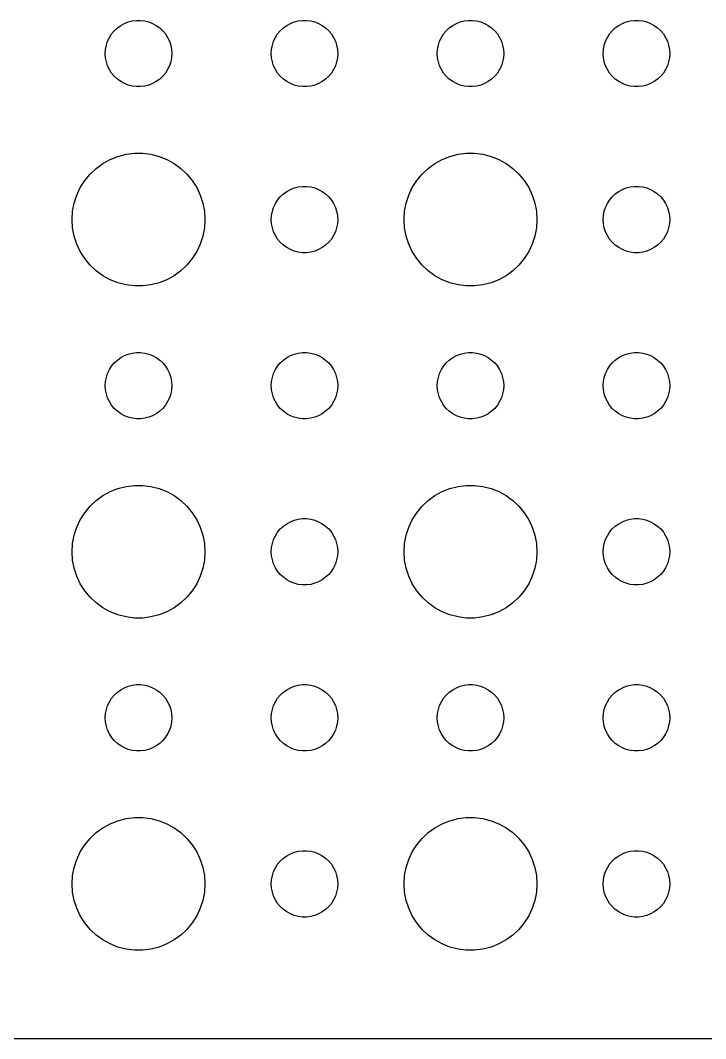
# Model space of a CAD drawing. Header units: metres. Extents: x -134 to 134, y 518 to 1078.
# Drawn here: x 32.16 to 63.12, y 860.01 to 906 of the extents above; entities that cross this region are included whole.
import ezdxf

# ---------------------------------------------------------------- set-up
doc = ezdxf.new("R2010")
doc.units = ezdxf.units.M

msp = doc.modelspace()

# ---------------------------------------------------------------- linework, layer by layer
for p, q in [((37.0365, 905.927), (37.2189, 905.973)), ((37.2189, 905.973), (37.4058, 905.997)), ((37.4058, 905.997), (37.5942, 905.997)), ((37.5942, 905.997), (37.7811, 905.973)), ((37.7811, 905.973), (37.9635, 905.927)), ((44.5365, 905.927), (44.7189, 905.973)), ((44.7189, 905.973), (44.9058, 905.997)), ((44.9058, 905.997), (45.0942, 905.997)), ((45.0942, 905.997), (45.2811, 905.973)), ((45.2811, 905.973), (45.4635, 905.927)), ((52.0365, 905.927), (52.2189, 905.973)), ((52.2189, 905.973), (52.4058, 905.997)), ((52.4058, 905.997), (52.5942, 905.997)), ((52.5942, 905.997), (52.7811, 905.973)), ((52.7811, 905.973), (52.9635, 905.927)), ((59.5365, 905.927), (59.7189, 905.973)), ((59.7189, 905.973), (59.9058, 905.997)), ((59.9058, 905.997), (60.0942, 905.997)), ((60.0942, 905.997), (60.2811, 905.973)), ((60.2811, 905.973), (60.4635, 905.927)), ((36.2865, 905.382), (36.4065, 905.527)), ((36.4065, 905.527), (36.5439, 905.656)), ((36.5439, 905.656), (36.6963, 905.766)), ((36.6963, 905.766), (36.8613, 905.857)), ((36.8613, 905.857), (37.0365, 905.927)), ((37.9635, 905.927), (38.1387, 905.857)), ((38.1387, 905.857), (38.3037, 905.766)), ((38.3037, 905.766), (38.4561, 905.656)), ((38.4561, 905.656), (38.5934, 905.527)), ((38.5934, 905.527), (38.7135, 905.382)), ((43.7865, 905.382), (43.9065, 905.527)), ((43.9065, 905.527), (44.0439, 905.656)), ((44.0439, 905.656), (44.1963, 905.766)), ((44.1963, 905.766), (44.3613, 905.857)), ((44.3613, 905.857), (44.5365, 905.927)), ((45.4635, 905.927), (45.6387, 905.857)), ((45.6387, 905.857), (45.8037, 905.766)), ((45.8037, 905.766), (45.9561, 905.656)), ((45.9561, 905.656), (46.0934, 905.527)), ((46.0934, 905.527), (46.2135, 905.382)), ((51.2865, 905.382), (51.4065, 905.527)), ((51.4065, 905.527), (51.5439, 905.656)), ((51.5439, 905.656), (51.6963, 905.766)), ((51.6963, 905.766), (51.8613, 905.857)), ((51.8613, 905.857), (52.0365, 905.927)), ((52.9635, 905.927), (53.1387, 905.857)), ((53.1387, 905.857), (53.3037, 905.766)), ((53.3037, 905.766), (53.4561, 905.656)), ((53.4561, 905.656), (53.5934, 905.527)), ((53.5934, 905.527), (53.7135, 905.382)), ((58.7865, 905.382), (58.9065, 905.527)), ((58.9065, 905.527), (59.0439, 905.656)), ((59.0439, 905.656), (59.1963, 905.766)), ((59.1963, 905.766), (59.3613, 905.857)), ((59.3613, 905.857), (59.5365, 905.927)), ((60.4635, 905.927), (60.6387, 905.857)), ((60.6387, 905.857), (60.8037, 905.766)), ((60.8037, 905.766), (60.9561, 905.656)), ((60.9561, 905.656), (61.0934, 905.527)), ((61.0934, 905.527), (61.2135, 905.382)), ((36.0471, 904.873), (36.1053, 905.052)), ((36.1053, 905.052), (36.1855, 905.223)), ((36.1855, 905.223), (36.2865, 905.382)), ((38.7135, 905.382), (38.8145, 905.223)), ((38.8145, 905.223), (38.8947, 905.052)), ((38.8947, 905.052), (38.9529, 904.873)), ((43.5471, 904.873), (43.6053, 905.052)), ((43.6053, 905.052), (43.6855, 905.223)), ((43.6855, 905.223), (43.7865, 905.382)), ((46.2135, 905.382), (46.3145, 905.223)), ((46.3145, 905.223), (46.3947, 905.052)), ((46.3947, 905.052), (46.4529, 904.873)), ((51.0471, 904.873), (51.1053, 905.052)), ((51.1053, 905.052), (51.1855, 905.223)), ((51.1855, 905.223), (51.2865, 905.382)), ((53.7135, 905.382), (53.8145, 905.223)), ((53.8145, 905.223), (53.8947, 905.052)), ((53.8947, 905.052), (53.9529, 904.873)), ((58.5471, 904.873), (58.6053, 905.052)), ((58.6053, 905.052), (58.6855, 905.223)), ((58.6855, 905.223), (58.7865, 905.382)), ((61.2135, 905.382), (61.3145, 905.223)), ((61.3145, 905.223), (61.3947, 905.052)), ((61.3947, 905.052), (61.4529, 904.873)), ((36, 904.5), (36.0118, 904.688)), ((36.0118, 904.688), (36.0471, 904.873)), ((38.9529, 904.873), (38.9882, 904.688)), ((38.9882, 904.688), (39, 904.5)), ((43.5, 904.5), (43.5118, 904.688)), ((43.5118, 904.688), (43.5471, 904.873)), ((46.4529, 904.873), (46.4882, 904.688)), ((46.4882, 904.688), (46.5, 904.5)), ((51, 904.5), (51.0118, 904.688)), ((51.0118, 904.688), (51.0471, 904.873)), ((53.9529, 904.873), (53.9882, 904.688)), ((53.9882, 904.688), (54, 904.5)), ((58.5, 904.5), (58.5118, 904.688)), ((58.5118, 904.688), (58.5471, 904.873)), ((61.4529, 904.873), (61.4882, 904.688)), ((61.4882, 904.688), (61.5, 904.5)), ((36.0118, 904.312), (36, 904.5)), ((36.0471, 904.127), (36.0118, 904.312)), ((36.1053, 903.948), (36.0471, 904.127)), ((38.9529, 904.127), (38.8947, 903.948)), ((38.9882, 904.312), (38.9529, 904.127)), ((39, 904.5), (38.9882, 904.312)), ((43.5118, 904.312), (43.5, 904.5)), ((43.5471, 904.127), (43.5118, 904.312)), ((43.6053, 903.948), (43.5471, 904.127)), ((46.4529, 904.127), (46.3947, 903.948)), ((46.4882, 904.312), (46.4529, 904.127)), ((46.5, 904.5), (46.4882, 904.312)), ((51.0118, 904.312), (51, 904.5)), ((51.0471, 904.127), (51.0118, 904.312)), ((51.1053, 903.948), (51.0471, 904.127)), ((53.9529, 904.127), (53.8947, 903.948)), ((53.9882, 904.312), (53.9529, 904.127)), ((54, 904.5), (53.9882, 904.312)), ((58.5118, 904.312), (58.5, 904.5)), ((58.5471, 904.127), (58.5118, 904.312)), ((58.6053, 903.948), (58.5471, 904.127)), ((61.4529, 904.127), (61.3947, 903.948)), ((61.4882, 904.312), (61.4529, 904.127)), ((61.5, 904.5), (61.4882, 904.312)), ((36.1855, 903.777), (36.1053, 903.948)), ((36.2865, 903.618), (36.1855, 903.777)), ((38.8145, 903.777), (38.7135, 903.618)), ((38.8947, 903.948), (38.8145, 903.777)), ((43.6855, 903.777), (43.6053, 903.948)), ((43.7865, 903.618), (43.6855, 903.777)), ((46.3145, 903.777), (46.2135, 903.618)), ((46.3947, 903.948), (46.3145, 903.777)), ((51.1855, 903.777), (51.1053, 903.948)), ((51.2865, 903.618), (51.1855, 903.777)), ((53.8145, 903.777), (53.7135, 903.618)), ((53.8947, 903.948), (53.8145, 903.777)), ((58.6855, 903.777), (58.6053, 903.948)), ((58.7865, 903.618), (58.6855, 903.777)), ((61.3145, 903.777), (61.2135, 903.618)), ((61.3947, 903.948), (61.3145, 903.777)), ((36.4065, 903.473), (36.2865, 903.618)), ((36.5439, 903.344), (36.4065, 903.473)), ((36.6963, 903.234), (36.5439, 903.344)), ((36.8613, 903.143), (36.6963, 903.234)), ((38.3037, 903.234), (38.1387, 903.143)), ((38.4561, 903.344), (38.3037, 903.234)), ((38.5934, 903.473), (38.4561, 903.344)), ((38.7135, 903.618), (38.5934, 903.473)), ((43.9065, 903.473), (43.7865, 903.618)), ((44.0439, 903.344), (43.9065, 903.473)), ((44.1963, 903.234), (44.0439, 903.344)), ((44.3613, 903.143), (44.1963, 903.234)), ((45.8037, 903.234), (45.6387, 903.143)), ((45.9561, 903.344), (45.8037, 903.234)), ((46.0934, 903.473), (45.9561, 903.344)), ((46.2135, 903.618), (46.0934, 903.473)), ((51.4065, 903.473), (51.2865, 903.618)), ((51.5439, 903.344), (51.4065, 903.473)), ((51.6963, 903.234), (51.5439, 903.344)), ((51.8613, 903.143), (51.6963, 903.234)), ((53.3037, 903.234), (53.1387, 903.143)), ((53.4561, 903.344), (53.3037, 903.234)), ((53.5934, 903.473), (53.4561, 903.344)), ((53.7135, 903.618), (53.5934, 903.473)), ((58.9065, 903.473), (58.7865, 903.618)), ((59.0439, 903.344), (58.9065, 903.473)), ((59.1963, 903.234), (59.0439, 903.344)), ((59.3613, 903.143), (59.1963, 903.234)), ((60.8037, 903.234), (60.6387, 903.143)), ((60.9561, 903.344), (60.8037, 903.234)), ((61.0934, 903.473), (60.9561, 903.344)), ((61.2135, 903.618), (61.0934, 903.473)), ((37.0365, 903.073), (36.8613, 903.143)), ((37.2189, 903.027), (37.0365, 903.073)), ((37.4058, 903.003), (37.2189, 903.027)), ((37.5942, 903.003), (37.4058, 903.003)), ((37.7811, 903.027), (37.5942, 903.003)), ((37.9635, 903.073), (37.7811, 903.027)), ((38.1387, 903.143), (37.9635, 903.073)), ((44.5365, 903.073), (44.3613, 903.143)), ((44.7189, 903.027), (44.5365, 903.073)), ((44.9058, 903.003), (44.7189, 903.027)), ((45.0942, 903.003), (44.9058, 903.003)), ((45.2811, 903.027), (45.0942, 903.003)), ((45.4635, 903.073), (45.2811, 903.027)), ((45.6387, 903.143), (45.4635, 903.073)), ((52.0365, 903.073), (51.8613, 903.143)), ((52.2189, 903.027), (52.0365, 903.073)), ((52.4058, 903.003), (52.2189, 903.027)), ((52.5942, 903.003), (52.4058, 903.003)), ((52.7811, 903.027), (52.5942, 903.003)), ((52.9635, 903.073), (52.7811, 903.027)), ((53.1387, 903.143), (52.9635, 903.073)), ((59.5365, 903.073), (59.3613, 903.143)), ((59.7189, 903.027), (59.5365, 903.073)), ((59.9058, 903.003), (59.7189, 903.027)), ((60.0942, 903.003), (59.9058, 903.003)), ((60.2811, 903.027), (60.0942, 903.003)), ((60.4635, 903.073), (60.2811, 903.027)), ((60.6387, 903.143), (60.4635, 903.073)), ((36.9379, 899.947), (37.3116, 899.994)), ((37.3116, 899.994), (37.6884, 899.994)), ((37.6884, 899.994), (38.0621, 899.947)), ((51.9379, 899.947), (52.3116, 899.994)), ((52.3116, 899.994), (52.6884, 899.994)), ((52.6884, 899.994), (53.0621, 899.947)), ((35.5877, 899.312), (35.8925, 899.533)), ((35.8925, 899.533), (36.2227, 899.714)), ((36.2227, 899.714), (36.5729, 899.853)), ((36.5729, 899.853), (36.9379, 899.947)), ((38.0621, 899.947), (38.427, 899.853)), ((38.427, 899.853), (38.7773, 899.714)), ((38.7773, 899.714), (39.1075, 899.533)), ((39.1075, 899.533), (39.4123, 899.312)), ((50.5877, 899.312), (50.8925, 899.533)), ((50.8925, 899.533), (51.2227, 899.714)), ((51.2227, 899.714), (51.5729, 899.853)), ((51.5729, 899.853), (51.9379, 899.947)), ((53.0621, 899.947), (53.427, 899.853)), ((53.427, 899.853), (53.7773, 899.714)), ((53.7773, 899.714), (54.1075, 899.533)), ((54.1075, 899.533), (54.4123, 899.312)), ((35.0729, 898.763), (35.3131, 899.054)), ((35.3131, 899.054), (35.5877, 899.312)), ((39.4123, 899.312), (39.6869, 899.054)), ((39.6869, 899.054), (39.927, 898.763)), ((50.0729, 898.763), (50.3131, 899.054)), ((50.3131, 899.054), (50.5877, 899.312)), ((54.4123, 899.312), (54.6869, 899.054)), ((54.6869, 899.054), (54.927, 898.763)), ((34.8711, 898.445), (35.0729, 898.763)), ((39.927, 898.763), (40.1289, 898.445)), ((49.8711, 898.445), (50.0729, 898.763)), ((54.927, 898.763), (55.1289, 898.445)), ((34.7107, 898.104), (34.8711, 898.445)), ((40.1289, 898.445), (40.2893, 898.104)), ((43.9065, 898.027), (44.0439, 898.156)), ((44.0439, 898.156), (44.1963, 898.266)), ((44.1963, 898.266), (44.3613, 898.357)), ((44.3613, 898.357), (44.5365, 898.427)), ((44.5365, 898.427), (44.7189, 898.473)), ((44.7189, 898.473), (44.9058, 898.497)), ((44.9058, 898.497), (45.0942, 898.497)), ((45.0942, 898.497), (45.2811, 898.473)), ((45.2811, 898.473), (45.4635, 898.427)), ((45.4635, 898.427), (45.6387, 898.357)), ((45.6387, 898.357), (45.8037, 898.266)), ((45.8037, 898.266), (45.9561, 898.156)), ((45.9561, 898.156), (46.0934, 898.027)), ((49.7107, 898.104), (49.8711, 898.445)), ((55.1289, 898.445), (55.2893, 898.104)), ((58.9065, 898.027), (59.0439, 898.156)), ((59.0439, 898.156), (59.1963, 898.266)), ((59.1963, 898.266), (59.3613, 898.357)), ((59.3613, 898.357), (59.5365, 898.427)), ((59.5365, 898.427), (59.7189, 898.473)), ((59.7189, 898.473), (59.9058, 898.497)), ((59.9058, 898.497), (60.0942, 898.497)), ((60.0942, 898.497), (60.2811, 898.473)), ((60.2811, 898.473), (60.4635, 898.427)), ((60.4635, 898.427), (60.6387, 898.357)), ((60.6387, 898.357), (60.8037, 898.266)), ((60.8037, 898.266), (60.9561, 898.156)), ((60.9561, 898.156), (61.0934, 898.027)), ((34.5237, 897.376), (34.5942, 897.746)), ((34.5942, 897.746), (34.7107, 898.104)), ((40.2893, 898.104), (40.4057, 897.746)), ((40.4057, 897.746), (40.4763, 897.376)), ((43.6053, 897.552), (43.6855, 897.723)), ((43.6855, 897.723), (43.7865, 897.882)), ((43.7865, 897.882), (43.9065, 898.027)), ((46.0934, 898.027), (46.2135, 897.882)), ((46.2135, 897.882), (46.3145, 897.723)), ((46.3145, 897.723), (46.3947, 897.552)), ((49.5237, 897.376), (49.5942, 897.746)), ((49.5942, 897.746), (49.7107, 898.104)), ((55.2893, 898.104), (55.4057, 897.746)), ((55.4057, 897.746), (55.4763, 897.376)), ((58.6053, 897.552), (58.6855, 897.723)), ((58.6855, 897.723), (58.7865, 897.882)), ((58.7865, 897.882), (58.9065, 898.027)), ((61.0934, 898.027), (61.2135, 897.882)), ((61.2135, 897.882), (61.3145, 897.723)), ((61.3145, 897.723), (61.3947, 897.552)), ((34.5, 897), (34.5237, 897.376)), ((40.4763, 897.376), (40.5, 897)), ((43.5118, 897.188), (43.5471, 897.373)), ((43.5471, 897.373), (43.6053, 897.552)), ((46.3947, 897.552), (46.4529, 897.373)), ((46.4529, 897.373), (46.4882, 897.188)), ((49.5, 897), (49.5237, 897.376)), ((55.4763, 897.376), (55.5, 897)), ((58.5118, 897.188), (58.5471, 897.373)), ((58.5471, 897.373), (58.6053, 897.552)), ((61.3947, 897.552), (61.4529, 897.373)), ((61.4529, 897.373), (61.4882, 897.188)), ((34.5237, 896.624), (34.5, 897)), ((40.5, 897), (40.4763, 896.624)), ((43.5, 897), (43.5118, 897.188)), ((43.5118, 896.812), (43.5, 897)), ((43.5471, 896.627), (43.5118, 896.812)), ((46.4882, 896.812), (46.4529, 896.627)), ((46.4882, 897.188), (46.5, 897)), ((46.5, 897), (46.4882, 896.812)), ((49.5237, 896.624), (49.5, 897)), ((55.5, 897), (55.4763, 896.624)), ((58.5, 897), (58.5118, 897.188)), ((58.5118, 896.812), (58.5, 897)), ((58.5471, 896.627), (58.5118, 896.812)), ((61.4882, 896.812), (61.4529, 896.627)), ((61.4882, 897.188), (61.5, 897)), ((61.5, 897), (61.4882, 896.812)), ((34.5942, 896.254), (34.5237, 896.624)), ((40.4763, 896.624), (40.4057, 896.254)), ((43.6053, 896.448), (43.5471, 896.627)), ((43.6855, 896.277), (43.6053, 896.448)), ((46.3947, 896.448), (46.3145, 896.277)), ((46.4529, 896.627), (46.3947, 896.448)), ((49.5942, 896.254), (49.5237, 896.624)), ((55.4763, 896.624), (55.4057, 896.254)), ((58.6053, 896.448), (58.5471, 896.627)), ((58.6855, 896.277), (58.6053, 896.448)), ((61.3947, 896.448), (61.3145, 896.277)), ((61.4529, 896.627), (61.3947, 896.448)), ((34.7107, 895.896), (34.5942, 896.254)), ((34.8711, 895.555), (34.7107, 895.896)), ((40.2893, 895.896), (40.1289, 895.555)), ((40.4057, 896.254), (40.2893, 895.896)), ((43.7865, 896.118), (43.6855, 896.277)), ((43.9065, 895.973), (43.7865, 896.118)), ((44.0439, 895.844), (43.9065, 895.973)), ((44.1963, 895.734), (44.0439, 895.844)), ((45.9561, 895.844), (45.8037, 895.734)), ((46.0934, 895.973), (45.9561, 895.844)), ((46.2135, 896.118), (46.0934, 895.973)), ((46.3145, 896.277), (46.2135, 896.118)), ((49.7107, 895.896), (49.5942, 896.254)), ((49.8711, 895.555), (49.7107, 895.896)), ((55.2893, 895.896), (55.1289, 895.555)), ((55.4057, 896.254), (55.2893, 895.896)), ((58.7865, 896.118), (58.6855, 896.277)), ((58.9065, 895.973), (58.7865, 896.118)), ((59.0439, 895.844), (58.9065, 895.973)), ((59.1963, 895.734), (59.0439, 895.844)), ((60.9561, 895.844), (60.8037, 895.734)), ((61.0934, 895.973), (60.9561, 895.844)), ((61.2135, 896.118), (61.0934, 895.973)), ((61.3145, 896.277), (61.2135, 896.118)), ((35.0729, 895.237), (34.8711, 895.555)), ((40.1289, 895.555), (39.927, 895.237)), ((44.3613, 895.643), (44.1963, 895.734)), ((44.5365, 895.573), (44.3613, 895.643)), ((44.7189, 895.527), (44.5365, 895.573)), ((44.9058, 895.503), (44.7189, 895.527)), ((45.0942, 895.503), (44.9058, 895.503)), ((45.2811, 895.527), (45.0942, 895.503)), ((45.4635, 895.573), (45.2811, 895.527)), ((45.6387, 895.643), (45.4635, 895.573)), ((45.8037, 895.734), (45.6387, 895.643)), ((50.0729, 895.237), (49.8711, 895.555)), ((55.1289, 895.555), (54.927, 895.237)), ((59.3613, 895.643), (59.1963, 895.734)), ((59.5365, 895.573), (59.3613, 895.643)), ((59.7189, 895.527), (59.5365, 895.573)), ((59.9058, 895.503), (59.7189, 895.527)), ((60.0942, 895.503), (59.9058, 895.503)), ((60.2811, 895.527), (60.0942, 895.503)), ((60.4635, 895.573), (60.2811, 895.527)), ((60.6387, 895.643), (60.4635, 895.573)), ((60.8037, 895.734), (60.6387, 895.643)), ((35.3131, 894.946), (35.0729, 895.237)), ((35.5877, 894.688), (35.3131, 894.946)), ((39.6869, 894.946), (39.4123, 894.688)), ((39.927, 895.237), (39.6869, 894.946)), ((50.3131, 894.946), (50.0729, 895.237)), ((50.5877, 894.688), (50.3131, 894.946)), ((54.6869, 894.946), (54.4123, 894.688)), ((54.927, 895.237), (54.6869, 894.946)), ((35.8925, 894.467), (35.5877, 894.688)), ((36.2227, 894.286), (35.8925, 894.467)), ((39.1075, 894.467), (38.7773, 894.286)), ((39.4123, 894.688), (39.1075, 894.467)), ((50.8925, 894.467), (50.5877, 894.688)), ((51.2227, 894.286), (50.8925, 894.467)), ((54.1075, 894.467), (53.7773, 894.286)), ((54.4123, 894.688), (54.1075, 894.467)), ((36.5729, 894.147), (36.2227, 894.286)), ((36.9379, 894.053), (36.5729, 894.147)), ((37.3116, 894.006), (36.9379, 894.053)), ((37.6884, 894.006), (37.3116, 894.006)), ((38.0621, 894.053), (37.6884, 894.006)), ((38.427, 894.147), (38.0621, 894.053)), ((38.7773, 894.286), (38.427, 894.147)), ((51.5729, 894.147), (51.2227, 894.286)), ((51.9379, 894.053), (51.5729, 894.147)), ((52.3116, 894.006), (51.9379, 894.053)), ((52.6884, 894.006), (52.3116, 894.006)), ((53.0621, 894.053), (52.6884, 894.006)), ((53.427, 894.147), (53.0621, 894.053)), ((53.7773, 894.286), (53.427, 894.147)), ((36.6963, 890.766), (36.8613, 890.857)), ((36.8613, 890.857), (37.0365, 890.927)), ((37.0365, 890.927), (37.2189, 890.973)), ((37.2189, 890.973), (37.4058, 890.997)), ((37.4058, 890.997), (37.5942, 890.997)), ((37.5942, 890.997), (37.7811, 890.973)), ((37.7811, 890.973), (37.9635, 890.927)), ((37.9635, 890.927), (38.1387, 890.857)), ((38.1387, 890.857), (38.3037, 890.766)), ((44.1963, 890.766), (44.3613, 890.857)), ((44.3613, 890.857), (44.5365, 890.927)), ((44.5365, 890.927), (44.7189, 890.973)), ((44.7189, 890.973), (44.9058, 890.997)), ((44.9058, 890.997), (45.0942, 890.997)), ((45.0942, 890.997), (45.2811, 890.973)), ((45.2811, 890.973), (45.4635, 890.927)), ((45.4635, 890.927), (45.6387, 890.857)), ((45.6387, 890.857), (45.8037, 890.766)), ((51.6963, 890.766), (51.8613, 890.857)), ((51.8613, 890.857), (52.0365, 890.927)), ((52.0365, 890.927), (52.2189, 890.973)), ((52.2189, 890.973), (52.4058, 890.997)), ((52.4058, 890.997), (52.5942, 890.997)), ((52.5942, 890.997), (52.7811, 890.973)), ((52.7811, 890.973), (52.9635, 890.927)), ((52.9635, 890.927), (53.1387, 890.857)), ((53.1387, 890.857), (53.3037, 890.766)), ((59.1963, 890.766), (59.3613, 890.857)), ((59.3613, 890.857), (59.5365, 890.927)), ((59.5365, 890.927), (59.7189, 890.973)), ((59.7189, 890.973), (59.9058, 890.997)), ((59.9058, 890.997), (60.0942, 890.997)), ((60.0942, 890.997), (60.2811, 890.973)), ((60.2811, 890.973), (60.4635, 890.927)), ((60.4635, 890.927), (60.6387, 890.857)), ((60.6387, 890.857), (60.8037, 890.766)), ((36.1855, 890.223), (36.2865, 890.382)), ((36.2865, 890.382), (36.4065, 890.527)), ((36.4065, 890.527), (36.5439, 890.656)), ((36.5439, 890.656), (36.6963, 890.766)), ((38.3037, 890.766), (38.4561, 890.656)), ((38.4561, 890.656), (38.5934, 890.527)), ((38.5934, 890.527), (38.7135, 890.382)), ((38.7135, 890.382), (38.8145, 890.223)), ((43.6855, 890.223), (43.7865, 890.382)), ((43.7865, 890.382), (43.9065, 890.527)), ((43.9065, 890.527), (44.0439, 890.656)), ((44.0439, 890.656), (44.1963, 890.766)), ((45.8037, 890.766), (45.9561, 890.656)), ((45.9561, 890.656), (46.0934, 890.527)), ((46.0934, 890.527), (46.2135, 890.382)), ((46.2135, 890.382), (46.3145, 890.223)), ((51.1855, 890.223), (51.2865, 890.382)), ((51.2865, 890.382), (51.4065, 890.527)), ((51.4065, 890.527), (51.5439, 890.656)), ((51.5439, 890.656), (51.6963, 890.766)), ((53.3037, 890.766), (53.4561, 890.656)), ((53.4561, 890.656), (53.5934, 890.527)), ((53.5934, 890.527), (53.7135, 890.382)), ((53.7135, 890.382), (53.8145, 890.223)), ((58.6855, 890.223), (58.7865, 890.382)), ((58.7865, 890.382), (58.9065, 890.527)), ((58.9065, 890.527), (59.0439, 890.656)), ((59.0439, 890.656), (59.1963, 890.766)), ((60.8037, 890.766), (60.9561, 890.656)), ((60.9561, 890.656), (61.0934, 890.527)), ((61.0934, 890.527), (61.2135, 890.382)), ((61.2135, 890.382), (61.3145, 890.223)), ((36.0118, 889.688), (36.0471, 889.873)), ((36.0471, 889.873), (36.1053, 890.052)), ((36.1053, 890.052), (36.1855, 890.223)), ((38.8145, 890.223), (38.8947, 890.052)), ((38.8947, 890.052), (38.9529, 889.873)), ((38.9529, 889.873), (38.9882, 889.688)), ((43.5118, 889.688), (43.5471, 889.873)), ((43.5471, 889.873), (43.6053, 890.052)), ((43.6053, 890.052), (43.6855, 890.223)), ((46.3145, 890.223), (46.3947, 890.052)), ((46.3947, 890.052), (46.4529, 889.873)), ((46.4529, 889.873), (46.4882, 889.688)), ((51.0118, 889.688), (51.0471, 889.873)), ((51.0471, 889.873), (51.1053, 890.052)), ((51.1053, 890.052), (51.1855, 890.223)), ((53.8145, 890.223), (53.8947, 890.052)), ((53.8947, 890.052), (53.9529, 889.873)), ((53.9529, 889.873), (53.9882, 889.688)), ((58.5118, 889.688), (58.5471, 889.873)), ((58.5471, 889.873), (58.6053, 890.052)), ((58.6053, 890.052), (58.6855, 890.223)), ((61.3145, 890.223), (61.3947, 890.052)), ((61.3947, 890.052), (61.4529, 889.873)), ((61.4529, 889.873), (61.4882, 889.688)), ((36, 889.5), (36.0118, 889.688)), ((36.0118, 889.312), (36, 889.5)), ((38.9882, 889.688), (39, 889.5)), ((39, 889.5), (38.9882, 889.312)), ((43.5, 889.5), (43.5118, 889.688)), ((43.5118, 889.312), (43.5, 889.5)), ((46.4882, 889.688), (46.5, 889.5)), ((46.5, 889.5), (46.4882, 889.312)), ((51, 889.5), (51.0118, 889.688)), ((51.0118, 889.312), (51, 889.5)), ((53.9882, 889.688), (54, 889.5)), ((54, 889.5), (53.9882, 889.312)), ((58.5, 889.5), (58.5118, 889.688)), ((58.5118, 889.312), (58.5, 889.5)), ((61.4882, 889.688), (61.5, 889.5)), ((61.5, 889.5), (61.4882, 889.312)), ((36.0471, 889.127), (36.0118, 889.312)), ((36.1053, 888.948), (36.0471, 889.127)), ((36.1855, 888.777), (36.1053, 888.948)), ((38.8947, 888.948), (38.8145, 888.777)), ((38.9529, 889.127), (38.8947, 888.948)), ((38.9882, 889.312), (38.9529, 889.127)), ((43.5471, 889.127), (43.5118, 889.312)), ((43.6053, 888.948), (43.5471, 889.127)), ((43.6855, 888.777), (43.6053, 888.948)), ((46.3947, 888.948), (46.3145, 888.777)), ((46.4529, 889.127), (46.3947, 888.948)), ((46.4882, 889.312), (46.4529, 889.127)), ((51.0471, 889.127), (51.0118, 889.312)), ((51.1053, 888.948), (51.0471, 889.127)), ((51.1855, 888.777), (51.1053, 888.948)), ((53.8947, 888.948), (53.8145, 888.777)), ((53.9529, 889.127), (53.8947, 888.948)), ((53.9882, 889.312), (53.9529, 889.127)), ((58.5471, 889.127), (58.5118, 889.312)), ((58.6053, 888.948), (58.5471, 889.127)), ((58.6855, 888.777), (58.6053, 888.948)), ((61.3947, 888.948), (61.3145, 888.777)), ((61.4529, 889.127), (61.3947, 888.948)), ((61.4882, 889.312), (61.4529, 889.127)), ((36.2865, 888.618), (36.1855, 888.777)), ((36.4065, 888.473), (36.2865, 888.618)), ((36.5439, 888.344), (36.4065, 888.473)), ((38.5934, 888.473), (38.4561, 888.344)), ((38.7135, 888.618), (38.5934, 888.473)), ((38.8145, 888.777), (38.7135, 888.618)), ((43.7865, 888.618), (43.6855, 888.777)), ((43.9065, 888.473), (43.7865, 888.618)), ((44.0439, 888.344), (43.9065, 888.473)), ((46.0934, 888.473), (45.9561, 888.344)), ((46.2135, 888.618), (46.0934, 888.473)), ((46.3145, 888.777), (46.2135, 888.618)), ((51.2865, 888.618), (51.1855, 888.777)), ((51.4065, 888.473), (51.2865, 888.618)), ((51.5439, 888.344), (51.4065, 888.473)), ((53.5934, 888.473), (53.4561, 888.344)), ((53.7135, 888.618), (53.5934, 888.473)), ((53.8145, 888.777), (53.7135, 888.618)), ((58.7865, 888.618), (58.6855, 888.777)), ((58.9065, 888.473), (58.7865, 888.618)), ((59.0439, 888.344), (58.9065, 888.473)), ((61.0934, 888.473), (60.9561, 888.344)), ((61.2135, 888.618), (61.0934, 888.473)), ((61.3145, 888.777), (61.2135, 888.618)), ((36.6963, 888.234), (36.5439, 888.344)), ((36.8613, 888.143), (36.6963, 888.234)), ((37.0365, 888.073), (36.8613, 888.143)), ((37.2189, 888.027), (37.0365, 888.073)), ((37.4058, 888.003), (37.2189, 888.027)), ((37.7811, 888.027), (37.5942, 888.003)), ((37.9635, 888.073), (37.7811, 888.027)), ((38.1387, 888.143), (37.9635, 888.073)), ((38.3037, 888.234), (38.1387, 888.143)), ((38.4561, 888.344), (38.3037, 888.234)), ((44.1963, 888.234), (44.0439, 888.344)), ((44.3613, 888.143), (44.1963, 888.234)), ((44.5365, 888.073), (44.3613, 888.143)), ((44.7189, 888.027), (44.5365, 888.073)), ((44.9058, 888.003), (44.7189, 888.027)), ((45.2811, 888.027), (45.0942, 888.003)), ((45.4635, 888.073), (45.2811, 888.027)), ((45.6387, 888.143), (45.4635, 888.073)), ((45.8037, 888.234), (45.6387, 888.143)), ((45.9561, 888.344), (45.8037, 888.234)), ((51.6963, 888.234), (51.5439, 888.344)), ((51.8613, 888.143), (51.6963, 888.234)), ((52.0365, 888.073), (51.8613, 888.143)), ((52.2189, 888.027), (52.0365, 888.073)), ((52.4058, 888.003), (52.2189, 888.027)), ((52.7811, 888.027), (52.5942, 888.003)), ((52.9635, 888.073), (52.7811, 888.027)), ((53.1387, 888.143), (52.9635, 888.073)), ((53.3037, 888.234), (53.1387, 888.143)), ((53.4561, 888.344), (53.3037, 888.234)), ((59.1963, 888.234), (59.0439, 888.344)), ((59.3613, 888.143), (59.1963, 888.234)), ((59.5365, 888.073), (59.3613, 888.143)), ((59.7189, 888.027), (59.5365, 888.073)), ((59.9058, 888.003), (59.7189, 888.027)), ((60.2811, 888.027), (60.0942, 888.003)), ((60.4635, 888.073), (60.2811, 888.027)), ((60.6387, 888.143), (60.4635, 888.073)), ((60.8037, 888.234), (60.6387, 888.143)), ((60.9561, 888.344), (60.8037, 888.234)), ((37.5942, 888.003), (37.4058, 888.003)), ((45.0942, 888.003), (44.9058, 888.003)), ((52.5942, 888.003), (52.4058, 888.003)), ((60.0942, 888.003), (59.9058, 888.003)), ((36.2227, 884.714), (36.5729, 884.853)), ((36.5729, 884.853), (36.9379, 884.947)), ((36.9379, 884.947), (37.3116, 884.994)), ((37.3116, 884.994), (37.6884, 884.994)), ((37.6884, 884.994), (38.0621, 884.947)), ((38.0621, 884.947), (38.427, 884.853)), ((38.427, 884.853), (38.7773, 884.714)), ((51.2227, 884.714), (51.5729, 884.853)), ((51.5729, 884.853), (51.9379, 884.947)), ((51.9379, 884.947), (52.3116, 884.994)), ((52.3116, 884.994), (52.6884, 884.994)), ((52.6884, 884.994), (53.0621, 884.947)), ((53.0621, 884.947), (53.427, 884.853)), ((53.427, 884.853), (53.7773, 884.714)), ((35.5877, 884.312), (35.8925, 884.533)), ((35.8925, 884.533), (36.2227, 884.714)), ((38.7773, 884.714), (39.1075, 884.533)), ((39.1075, 884.533), (39.4123, 884.312)), ((50.5877, 884.312), (50.8925, 884.533)), ((50.8925, 884.533), (51.2227, 884.714)), ((53.7773, 884.714), (54.1075, 884.533)), ((54.1075, 884.533), (54.4123, 884.312)), ((35.0729, 883.763), (35.3131, 884.054)), ((35.3131, 884.054), (35.5877, 884.312)), ((39.4123, 884.312), (39.6869, 884.054)), ((39.6869, 884.054), (39.927, 883.763)), ((50.0729, 883.763), (50.3131, 884.054)), ((50.3131, 884.054), (50.5877, 884.312)), ((54.4123, 884.312), (54.6869, 884.054)), ((54.6869, 884.054), (54.927, 883.763)), ((34.7107, 883.104), (34.8711, 883.445)), ((34.8711, 883.445), (35.0729, 883.763)), ((39.927, 883.763), (40.1289, 883.445)), ((40.1289, 883.445), (40.2893, 883.104)), ((44.3613, 883.357), (44.5365, 883.427)), ((44.5365, 883.427), (44.7189, 883.473)), ((44.7189, 883.473), (44.9058, 883.497)), ((44.9058, 883.497), (45.0942, 883.497)), ((45.0942, 883.497), (45.2811, 883.473)), ((45.2811, 883.473), (45.4635, 883.427)), ((45.4635, 883.427), (45.6387, 883.357)), ((49.7107, 883.104), (49.8711, 883.445)), ((49.8711, 883.445), (50.0729, 883.763)), ((54.927, 883.763), (55.1289, 883.445)), ((55.1289, 883.445), (55.2893, 883.104)), ((59.3613, 883.357), (59.5365, 883.427)), ((59.5365, 883.427), (59.7189, 883.473)), ((59.7189, 883.473), (59.9058, 883.497)), ((59.9058, 883.497), (60.0942, 883.497)), ((60.0942, 883.497), (60.2811, 883.473)), ((60.2811, 883.473), (60.4635, 883.427)), ((60.4635, 883.427), (60.6387, 883.357)), ((34.5942, 882.746), (34.7107, 883.104)), ((40.2893, 883.104), (40.4057, 882.746)), ((43.7865, 882.882), (43.9065, 883.027)), ((43.9065, 883.027), (44.0439, 883.156)), ((44.0439, 883.156), (44.1963, 883.266)), ((44.1963, 883.266), (44.3613, 883.357)), ((45.6387, 883.357), (45.8037, 883.266)), ((45.8037, 883.266), (45.9561, 883.156)), ((45.9561, 883.156), (46.0934, 883.027)), ((46.0934, 883.027), (46.2135, 882.882)), ((49.5942, 882.746), (49.7107, 883.104)), ((55.2893, 883.104), (55.4057, 882.746)), ((58.7865, 882.882), (58.9065, 883.027)), ((58.9065, 883.027), (59.0439, 883.156)), ((59.0439, 883.156), (59.1963, 883.266)), ((59.1963, 883.266), (59.3613, 883.357)), ((60.6387, 883.357), (60.8037, 883.266)), ((60.8037, 883.266), (60.9561, 883.156)), ((60.9561, 883.156), (61.0934, 883.027)), ((61.0934, 883.027), (61.2135, 882.882)), ((34.5237, 882.376), (34.5942, 882.746)), ((40.4057, 882.746), (40.4763, 882.376)), ((43.5471, 882.373), (43.6053, 882.552)), ((43.6053, 882.552), (43.6855, 882.723)), ((43.6855, 882.723), (43.7865, 882.882)), ((46.2135, 882.882), (46.3145, 882.723)), ((46.3145, 882.723), (46.3947, 882.552)), ((46.3947, 882.552), (46.4529, 882.373)), ((49.5237, 882.376), (49.5942, 882.746)), ((55.4057, 882.746), (55.4763, 882.376)), ((58.5471, 882.373), (58.6053, 882.552)), ((58.6053, 882.552), (58.6855, 882.723)), ((58.6855, 882.723), (58.7865, 882.882)), ((61.2135, 882.882), (61.3145, 882.723)), ((61.3145, 882.723), (61.3947, 882.552)), ((61.3947, 882.552), (61.4529, 882.373)), ((34.5, 882), (34.5237, 882.376)), ((40.4763, 882.376), (40.5, 882)), ((43.5, 882), (43.5118, 882.188)), ((43.5118, 882.188), (43.5471, 882.373)), ((46.4529, 882.373), (46.4882, 882.188)), ((46.4882, 882.188), (46.5, 882)), ((49.5, 882), (49.5237, 882.376)), ((55.4763, 882.376), (55.5, 882)), ((58.5, 882), (58.5118, 882.188)), ((58.5118, 882.188), (58.5471, 882.373)), ((61.4529, 882.373), (61.4882, 882.188)), ((61.4882, 882.188), (61.5, 882)), ((34.5237, 881.624), (34.5, 882)), ((34.5942, 881.254), (34.5237, 881.624)), ((40.4763, 881.624), (40.4057, 881.254)), ((40.5, 882), (40.4763, 881.624)), ((43.5118, 881.812), (43.5, 882)), ((43.5471, 881.627), (43.5118, 881.812)), ((43.6053, 881.448), (43.5471, 881.627)), ((46.4529, 881.627), (46.3947, 881.448)), ((46.4882, 881.812), (46.4529, 881.627)), ((46.5, 882), (46.4882, 881.812)), ((49.5237, 881.624), (49.5, 882)), ((49.5942, 881.254), (49.5237, 881.624)), ((55.4763, 881.624), (55.4057, 881.254)), ((55.5, 882), (55.4763, 881.624)), ((58.5118, 881.812), (58.5, 882)), ((58.5471, 881.627), (58.5118, 881.812)), ((58.6053, 881.448), (58.5471, 881.627)), ((61.4529, 881.627), (61.3947, 881.448)), ((61.4882, 881.812), (61.4529, 881.627)), ((61.5, 882), (61.4882, 881.812)), ((34.7107, 880.896), (34.5942, 881.254)), ((40.4057, 881.254), (40.2893, 880.896)), ((43.6855, 881.277), (43.6053, 881.448)), ((43.7865, 881.118), (43.6855, 881.277)), ((43.9065, 880.973), (43.7865, 881.118)), ((46.2135, 881.118), (46.0934, 880.973)), ((46.3145, 881.277), (46.2135, 881.118)), ((46.3947, 881.448), (46.3145, 881.277)), ((49.7107, 880.896), (49.5942, 881.254)), ((55.4057, 881.254), (55.2893, 880.896)), ((58.6855, 881.277), (58.6053, 881.448)), ((58.7865, 881.118), (58.6855, 881.277)), ((58.9065, 880.973), (58.7865, 881.118)), ((61.2135, 881.118), (61.0934, 880.973)), ((61.3145, 881.277), (61.2135, 881.118)), ((61.3947, 881.448), (61.3145, 881.277)), ((34.8711, 880.555), (34.7107, 880.896)), ((40.2893, 880.896), (40.1289, 880.555)), ((44.0439, 880.844), (43.9065, 880.973)), ((44.1963, 880.734), (44.0439, 880.844)), ((44.3613, 880.643), (44.1963, 880.734)), ((45.8037, 880.734), (45.6387, 880.643)), ((45.9561, 880.844), (45.8037, 880.734)), ((46.0934, 880.973), (45.9561, 880.844)), ((49.8711, 880.555), (49.7107, 880.896)), ((55.2893, 880.896), (55.1289, 880.555)), ((59.0439, 880.844), (58.9065, 880.973)), ((59.1963, 880.734), (59.0439, 880.844)), ((59.3613, 880.643), (59.1963, 880.734)), ((60.8037, 880.734), (60.6387, 880.643)), ((60.9561, 880.844), (60.8037, 880.734)), ((61.0934, 880.973), (60.9561, 880.844)), ((35.0729, 880.237), (34.8711, 880.555)), ((35.3131, 879.946), (35.0729, 880.237)), ((39.927, 880.237), (39.6869, 879.946)), ((40.1289, 880.555), (39.927, 880.237)), ((44.5365, 880.573), (44.3613, 880.643)), ((44.7189, 880.527), (44.5365, 880.573)), ((44.9058, 880.503), (44.7189, 880.527)), ((45.0942, 880.503), (44.9058, 880.503)), ((45.2811, 880.527), (45.0942, 880.503)), ((45.4635, 880.573), (45.2811, 880.527)), ((45.6387, 880.643), (45.4635, 880.573)), ((50.0729, 880.237), (49.8711, 880.555)), ((50.3131, 879.946), (50.0729, 880.237)), ((54.927, 880.237), (54.6869, 879.946)), ((55.1289, 880.555), (54.927, 880.237)), ((59.5365, 880.573), (59.3613, 880.643)), ((59.7189, 880.527), (59.5365, 880.573)), ((59.9058, 880.503), (59.7189, 880.527)), ((60.0942, 880.503), (59.9058, 880.503)), ((60.2811, 880.527), (60.0942, 880.503)), ((60.4635, 880.573), (60.2811, 880.527)), ((60.6387, 880.643), (60.4635, 880.573)), ((35.5877, 879.688), (35.3131, 879.946)), ((39.6869, 879.946), (39.4123, 879.688)), ((50.5877, 879.688), (50.3131, 879.946)), ((54.6869, 879.946), (54.4123, 879.688)), ((35.8925, 879.467), (35.5877, 879.688)), ((36.2227, 879.286), (35.8925, 879.467)), ((36.5729, 879.147), (36.2227, 879.286)), ((38.7773, 879.286), (38.427, 879.147)), ((39.1075, 879.467), (38.7773, 879.286)), ((39.4123, 879.688), (39.1075, 879.467)), ((50.8925, 879.467), (50.5877, 879.688)), ((51.2227, 879.286), (50.8925, 879.467)), ((51.5729, 879.147), (51.2227, 879.286)), ((53.7773, 879.286), (53.427, 879.147)), ((54.1075, 879.467), (53.7773, 879.286)), ((54.4123, 879.688), (54.1075, 879.467)), ((36.9379, 879.053), (36.5729, 879.147)), ((37.3116, 879.006), (36.9379, 879.053)), ((37.6884, 879.006), (37.3116, 879.006)), ((38.0621, 879.053), (37.6884, 879.006)), ((38.427, 879.147), (38.0621, 879.053)), ((51.9379, 879.053), (51.5729, 879.147)), ((52.3116, 879.006), (51.9379, 879.053)), ((52.6884, 879.006), (52.3116, 879.006)), ((53.0621, 879.053), (52.6884, 879.006)), ((53.427, 879.147), (53.0621, 879.053)), ((36.4065, 875.527), (36.5439, 875.656)), ((36.5439, 875.656), (36.6963, 875.766)), ((36.6963, 875.766), (36.8613, 875.857)), ((36.8613, 875.857), (37.0365, 875.927)), ((37.0365, 875.927), (37.2189, 875.973)), ((37.2189, 875.973), (37.4058, 875.997)), ((37.4058, 875.997), (37.5942, 875.997)), ((37.5942, 875.997), (37.7811, 875.973)), ((37.7811, 875.973), (37.9635, 875.927)), ((37.9635, 875.927), (38.1387, 875.857)), ((38.1387, 875.857), (38.3037, 875.766)), ((38.3037, 875.766), (38.4561, 875.656)), ((38.4561, 875.656), (38.5934, 875.527)), ((43.9065, 875.527), (44.0439, 875.656)), ((44.0439, 875.656), (44.1963, 875.766)), ((44.1963, 875.766), (44.3613, 875.857)), ((44.3613, 875.857), (44.5365, 875.927)), ((44.5365, 875.927), (44.7189, 875.973)), ((44.7189, 875.973), (44.9058, 875.997)), ((44.9058, 875.997), (45.0942, 875.997)), ((45.0942, 875.997), (45.2811, 875.973)), ((45.2811, 875.973), (45.4635, 875.927)), ((45.4635, 875.927), (45.6387, 875.857)), ((45.6387, 875.857), (45.8037, 875.766)), ((45.8037, 875.766), (45.9561, 875.656)), ((45.9561, 875.656), (46.0934, 875.527)), ((51.4065, 875.527), (51.5439, 875.656)), ((51.5439, 875.656), (51.6963, 875.766)), ((51.6963, 875.766), (51.8613, 875.857)), ((51.8613, 875.857), (52.0365, 875.927)), ((52.0365, 875.927), (52.2189, 875.973)), ((52.2189, 875.973), (52.4058, 875.997)), ((52.4058, 875.997), (52.5942, 875.997)), ((52.5942, 875.997), (52.7811, 875.973)), ((52.7811, 875.973), (52.9635, 875.927)), ((52.9635, 875.927), (53.1387, 875.857)), ((53.1387, 875.857), (53.3037, 875.766)), ((53.3037, 875.766), (53.4561, 875.656)), ((53.4561, 875.656), (53.5934, 875.527)), ((58.9065, 875.527), (59.0439, 875.656)), ((59.0439, 875.656), (59.1963, 875.766)), ((59.1963, 875.766), (59.3613, 875.857)), ((59.3613, 875.857), (59.5365, 875.927)), ((59.5365, 875.927), (59.7189, 875.973)), ((59.7189, 875.973), (59.9058, 875.997)), ((59.9058, 875.997), (60.0942, 875.997)), ((60.0942, 875.997), (60.2811, 875.973)), ((60.2811, 875.973), (60.4635, 875.927)), ((60.4635, 875.927), (60.6387, 875.857)), ((60.6387, 875.857), (60.8037, 875.766)), ((60.8037, 875.766), (60.9561, 875.656)), ((60.9561, 875.656), (61.0934, 875.527)), ((36.1053, 875.052), (36.1855, 875.223)), ((36.1855, 875.223), (36.2865, 875.382)), ((36.2865, 875.382), (36.4065, 875.527)), ((38.5934, 875.527), (38.7135, 875.382)), ((38.7135, 875.382), (38.8145, 875.223)), ((38.8145, 875.223), (38.8947, 875.052)), ((43.6053, 875.052), (43.6855, 875.223)), ((43.6855, 875.223), (43.7865, 875.382)), ((43.7865, 875.382), (43.9065, 875.527)), ((46.0934, 875.527), (46.2135, 875.382)), ((46.2135, 875.382), (46.3145, 875.223)), ((46.3145, 875.223), (46.3947, 875.052)), ((51.1053, 875.052), (51.1855, 875.223)), ((51.1855, 875.223), (51.2865, 875.382)), ((51.2865, 875.382), (51.4065, 875.527)), ((53.5934, 875.527), (53.7135, 875.382)), ((53.7135, 875.382), (53.8145, 875.223)), ((53.8145, 875.223), (53.8947, 875.052)), ((58.6053, 875.052), (58.6855, 875.223)), ((58.6855, 875.223), (58.7865, 875.382)), ((58.7865, 875.382), (58.9065, 875.527)), ((61.0934, 875.527), (61.2135, 875.382)), ((61.2135, 875.382), (61.3145, 875.223)), ((61.3145, 875.223), (61.3947, 875.052)), ((36, 874.5), (36.0118, 874.688)), ((36.0118, 874.688), (36.0471, 874.873)), ((36.0471, 874.873), (36.1053, 875.052)), ((38.8947, 875.052), (38.9529, 874.873)), ((38.9529, 874.873), (38.9882, 874.688)), ((38.9882, 874.688), (39, 874.5)), ((43.5, 874.5), (43.5118, 874.688)), ((43.5118, 874.688), (43.5471, 874.873)), ((43.5471, 874.873), (43.6053, 875.052)), ((46.3947, 875.052), (46.4529, 874.873)), ((46.4529, 874.873), (46.4882, 874.688)), ((46.4882, 874.688), (46.5, 874.5)), ((51, 874.5), (51.0118, 874.688)), ((51.0118, 874.688), (51.0471, 874.873)), ((51.0471, 874.873), (51.1053, 875.052)), ((53.8947, 875.052), (53.9529, 874.873)), ((53.9529, 874.873), (53.9882, 874.688)), ((53.9882, 874.688), (54, 874.5)), ((58.5, 874.5), (58.5118, 874.688)), ((58.5118, 874.688), (58.5471, 874.873)), ((58.5471, 874.873), (58.6053, 875.052)), ((61.3947, 875.052), (61.4529, 874.873)), ((61.4529, 874.873), (61.4882, 874.688)), ((61.4882, 874.688), (61.5, 874.5)), ((36.0118, 874.312), (36, 874.5)), ((36.0471, 874.127), (36.0118, 874.312)), ((38.9882, 874.312), (38.9529, 874.127)), ((39, 874.5), (38.9882, 874.312)), ((43.5118, 874.312), (43.5, 874.5)), ((43.5471, 874.127), (43.5118, 874.312)), ((46.4882, 874.312), (46.4529, 874.127)), ((46.5, 874.5), (46.4882, 874.312)), ((51.0118, 874.312), (51, 874.5)), ((51.0471, 874.127), (51.0118, 874.312)), ((53.9882, 874.312), (53.9529, 874.127)), ((54, 874.5), (53.9882, 874.312)), ((58.5118, 874.312), (58.5, 874.5)), ((58.5471, 874.127), (58.5118, 874.312)), ((61.4882, 874.312), (61.4529, 874.127)), ((61.5, 874.5), (61.4882, 874.312)), ((36.1053, 873.948), (36.0471, 874.127)), ((36.1855, 873.777), (36.1053, 873.948)), ((36.2865, 873.618), (36.1855, 873.777)), ((38.8145, 873.777), (38.7135, 873.618)), ((38.8947, 873.948), (38.8145, 873.777)), ((38.9529, 874.127), (38.8947, 873.948)), ((43.6053, 873.948), (43.5471, 874.127)), ((43.6855, 873.777), (43.6053, 873.948)), ((43.7865, 873.618), (43.6855, 873.777)), ((46.3145, 873.777), (46.2135, 873.618)), ((46.3947, 873.948), (46.3145, 873.777)), ((46.4529, 874.127), (46.3947, 873.948)), ((51.1053, 873.948), (51.0471, 874.127)), ((51.1855, 873.777), (51.1053, 873.948)), ((51.2865, 873.618), (51.1855, 873.777)), ((53.8145, 873.777), (53.7135, 873.618)), ((53.8947, 873.948), (53.8145, 873.777)), ((53.9529, 874.127), (53.8947, 873.948)), ((58.6053, 873.948), (58.5471, 874.127)), ((58.6855, 873.777), (58.6053, 873.948)), ((58.7865, 873.618), (58.6855, 873.777)), ((61.3145, 873.777), (61.2135, 873.618)), ((61.3947, 873.948), (61.3145, 873.777)), ((61.4529, 874.127), (61.3947, 873.948)), ((36.4065, 873.473), (36.2865, 873.618)), ((36.5439, 873.344), (36.4065, 873.473)), ((36.6963, 873.234), (36.5439, 873.344)), ((38.4561, 873.344), (38.3037, 873.234)), ((38.5934, 873.473), (38.4561, 873.344)), ((38.7135, 873.618), (38.5934, 873.473)), ((43.9065, 873.473), (43.7865, 873.618)), ((44.0439, 873.344), (43.9065, 873.473)), ((44.1963, 873.234), (44.0439, 873.344)), ((45.9561, 873.344), (45.8037, 873.234)), ((46.0934, 873.473), (45.9561, 873.344)), ((46.2135, 873.618), (46.0934, 873.473)), ((51.4065, 873.473), (51.2865, 873.618)), ((51.5439, 873.344), (51.4065, 873.473)), ((51.6963, 873.234), (51.5439, 873.344)), ((53.4561, 873.344), (53.3037, 873.234)), ((53.5934, 873.473), (53.4561, 873.344)), ((53.7135, 873.618), (53.5934, 873.473)), ((58.9065, 873.473), (58.7865, 873.618)), ((59.0439, 873.344), (58.9065, 873.473)), ((59.1963, 873.234), (59.0439, 873.344)), ((60.9561, 873.344), (60.8037, 873.234)), ((61.0934, 873.473), (60.9561, 873.344)), ((61.2135, 873.618), (61.0934, 873.473)), ((36.8613, 873.143), (36.6963, 873.234)), ((37.0365, 873.073), (36.8613, 873.143)), ((37.2189, 873.027), (37.0365, 873.073)), ((37.4058, 873.003), (37.2189, 873.027)), ((37.5942, 873.003), (37.4058, 873.003)), ((37.7811, 873.027), (37.5942, 873.003)), ((37.9635, 873.073), (37.7811, 873.027)), ((38.1387, 873.143), (37.9635, 873.073)), ((38.3037, 873.234), (38.1387, 873.143)), ((44.3613, 873.143), (44.1963, 873.234)), ((44.5365, 873.073), (44.3613, 873.143)), ((44.7189, 873.027), (44.5365, 873.073)), ((44.9058, 873.003), (44.7189, 873.027)), ((45.0942, 873.003), (44.9058, 873.003)), ((45.2811, 873.027), (45.0942, 873.003)), ((45.4635, 873.073), (45.2811, 873.027)), ((45.6387, 873.143), (45.4635, 873.073)), ((45.8037, 873.234), (45.6387, 873.143)), ((51.8613, 873.143), (51.6963, 873.234)), ((52.0365, 873.073), (51.8613, 873.143)), ((52.2189, 873.027), (52.0365, 873.073)), ((52.4058, 873.003), (52.2189, 873.027)), ((52.5942, 873.003), (52.4058, 873.003)), ((52.7811, 873.027), (52.5942, 873.003)), ((52.9635, 873.073), (52.7811, 873.027)), ((53.1387, 873.143), (52.9635, 873.073)), ((53.3037, 873.234), (53.1387, 873.143)), ((59.3613, 873.143), (59.1963, 873.234)), ((59.5365, 873.073), (59.3613, 873.143)), ((59.7189, 873.027), (59.5365, 873.073)), ((59.9058, 873.003), (59.7189, 873.027)), ((60.0942, 873.003), (59.9058, 873.003)), ((60.2811, 873.027), (60.0942, 873.003)), ((60.4635, 873.073), (60.2811, 873.027)), ((60.6387, 873.143), (60.4635, 873.073)), ((60.8037, 873.234), (60.6387, 873.143)), ((35.8925, 869.533), (36.2227, 869.714)), ((36.2227, 869.714), (36.5729, 869.853)), ((36.5729, 869.853), (36.9379, 869.947)), ((36.9379, 869.947), (37.3116, 869.994)), ((37.3116, 869.994), (37.6884, 869.994)), ((37.6884, 869.994), (38.0621, 869.947)), ((38.0621, 869.947), (38.427, 869.853)), ((38.427, 869.853), (38.7773, 869.714)), ((38.7773, 869.714), (39.1075, 869.533)), ((50.8925, 869.533), (51.2227, 869.714)), ((51.2227, 869.714), (51.5729, 869.853)), ((51.5729, 869.853), (51.9379, 869.947)), ((51.9379, 869.947), (52.3116, 869.994)), ((52.3116, 869.994), (52.6884, 869.994)), ((52.6884, 869.994), (53.0621, 869.947)), ((53.0621, 869.947), (53.427, 869.853)), ((53.427, 869.853), (53.7773, 869.714)), ((53.7773, 869.714), (54.1075, 869.533)), ((35.3131, 869.054), (35.5877, 869.312)), ((35.5877, 869.312), (35.8925, 869.533)), ((39.1075, 869.533), (39.4123, 869.312)), ((39.4123, 869.312), (39.6869, 869.054)), ((50.3131, 869.054), (50.5877, 869.312)), ((50.5877, 869.312), (50.8925, 869.533)), ((54.1075, 869.533), (54.4123, 869.312)), ((54.4123, 869.312), (54.6869, 869.054)), ((34.8711, 868.445), (35.0729, 868.763)), ((35.0729, 868.763), (35.3131, 869.054)), ((39.6869, 869.054), (39.927, 868.763)), ((39.927, 868.763), (40.1289, 868.445)), ((49.8711, 868.445), (50.0729, 868.763)), ((50.0729, 868.763), (50.3131, 869.054)), ((54.6869, 869.054), (54.927, 868.763)), ((54.927, 868.763), (55.1289, 868.445)), ((34.7107, 868.104), (34.8711, 868.445)), ((40.1289, 868.445), (40.2893, 868.104)), ((44.0439, 868.156), (44.1963, 868.266)), ((44.1963, 868.266), (44.3613, 868.357)), ((44.3613, 868.357), (44.5365, 868.427)), ((44.5365, 868.427), (44.7189, 868.473)), ((44.7189, 868.473), (44.9058, 868.497)), ((44.9058, 868.497), (45.0942, 868.497)), ((45.0942, 868.497), (45.2811, 868.473)), ((45.2811, 868.473), (45.4635, 868.427)), ((45.4635, 868.427), (45.6387, 868.357)), ((45.6387, 868.357), (45.8037, 868.266)), ((45.8037, 868.266), (45.9561, 868.156)), ((49.7107, 868.104), (49.8711, 868.445)), ((55.1289, 868.445), (55.2893, 868.104)), ((59.0439, 868.156), (59.1963, 868.266)), ((59.1963, 868.266), (59.3613, 868.357)), ((59.3613, 868.357), (59.5365, 868.427)), ((59.5365, 868.427), (59.7189, 868.473)), ((59.7189, 868.473), (59.9058, 868.497)), ((59.9058, 868.497), (60.0942, 868.497)), ((60.0942, 868.497), (60.2811, 868.473)), ((60.2811, 868.473), (60.4635, 868.427)), ((60.4635, 868.427), (60.6387, 868.357)), ((60.6387, 868.357), (60.8037, 868.266)), ((60.8037, 868.266), (60.9561, 868.156)), ((34.5942, 867.746), (34.7107, 868.104)), ((40.2893, 868.104), (40.4057, 867.746)), ((43.6855, 867.723), (43.7865, 867.882)), ((43.7865, 867.882), (43.9065, 868.027)), ((43.9065, 868.027), (44.0439, 868.156)), ((45.9561, 868.156), (46.0934, 868.027)), ((46.0934, 868.027), (46.2135, 867.882)), ((46.2135, 867.882), (46.3145, 867.723)), ((49.5942, 867.746), (49.7107, 868.104)), ((55.2893, 868.104), (55.4057, 867.746)), ((58.6855, 867.723), (58.7865, 867.882)), ((58.7865, 867.882), (58.9065, 868.027)), ((58.9065, 868.027), (59.0439, 868.156)), ((60.9561, 868.156), (61.0934, 868.027)), ((61.0934, 868.027), (61.2135, 867.882)), ((61.2135, 867.882), (61.3145, 867.723)), ((34.5, 867), (34.5237, 867.376)), ((34.5237, 867.376), (34.5942, 867.746)), ((40.4057, 867.746), (40.4763, 867.376)), ((40.4763, 867.376), (40.5, 867)), ((43.5118, 867.188), (43.5471, 867.373)), ((43.5471, 867.373), (43.6053, 867.552)), ((43.6053, 867.552), (43.6855, 867.723)), ((46.3145, 867.723), (46.3947, 867.552)), ((46.3947, 867.552), (46.4529, 867.373)), ((46.4529, 867.373), (46.4882, 867.188)), ((49.5, 867), (49.5237, 867.376)), ((49.5237, 867.376), (49.5942, 867.746)), ((55.4057, 867.746), (55.4763, 867.376)), ((55.4763, 867.376), (55.5, 867)), ((58.5118, 867.188), (58.5471, 867.373)), ((58.5471, 867.373), (58.6053, 867.552)), ((58.6053, 867.552), (58.6855, 867.723)), ((61.3145, 867.723), (61.3947, 867.552)), ((61.3947, 867.552), (61.4529, 867.373)), ((61.4529, 867.373), (61.4882, 867.188)), ((34.5237, 866.624), (34.5, 867)), ((40.5, 867), (40.4763, 866.624)), ((43.5, 867), (43.5118, 867.188)), ((43.5118, 866.812), (43.5, 867)), ((46.4882, 867.188), (46.5, 867)), ((46.5, 867), (46.4882, 866.812)), ((49.5237, 866.624), (49.5, 867)), ((55.5, 867), (55.4763, 866.624)), ((58.5, 867), (58.5118, 867.188)), ((58.5118, 866.812), (58.5, 867)), ((61.4882, 867.188), (61.5, 867)), ((61.5, 867), (61.4882, 866.812)), ((34.5942, 866.254), (34.5237, 866.624)), ((40.4763, 866.624), (40.4057, 866.254)), ((43.5471, 866.627), (43.5118, 866.812)), ((43.6053, 866.448), (43.5471, 866.627)), ((43.6855, 866.277), (43.6053, 866.448)), ((46.3947, 866.448), (46.3145, 866.277)), ((46.4529, 866.627), (46.3947, 866.448)), ((46.4882, 866.812), (46.4529, 866.627)), ((49.5942, 866.254), (49.5237, 866.624)), ((55.4763, 866.624), (55.4057, 866.254)), ((58.5471, 866.627), (58.5118, 866.812)), ((58.6053, 866.448), (58.5471, 866.627)), ((58.6855, 866.277), (58.6053, 866.448)), ((61.3947, 866.448), (61.3145, 866.277)), ((61.4529, 866.627), (61.3947, 866.448)), ((61.4882, 866.812), (61.4529, 866.627)), ((34.7107, 865.896), (34.5942, 866.254)), ((40.4057, 866.254), (40.2893, 865.896)), ((43.7865, 866.118), (43.6855, 866.277)), ((43.9065, 865.973), (43.7865, 866.118)), ((44.0439, 865.844), (43.9065, 865.973)), ((46.0934, 865.973), (45.9561, 865.844)), ((46.2135, 866.118), (46.0934, 865.973)), ((46.3145, 866.277), (46.2135, 866.118)), ((49.7107, 865.896), (49.5942, 866.254)), ((55.4057, 866.254), (55.2893, 865.896)), ((58.7865, 866.118), (58.6855, 866.277)), ((58.9065, 865.973), (58.7865, 866.118)), ((59.0439, 865.844), (58.9065, 865.973)), ((61.0934, 865.973), (60.9561, 865.844)), ((61.2135, 866.118), (61.0934, 865.973)), ((61.3145, 866.277), (61.2135, 866.118)), ((34.8711, 865.555), (34.7107, 865.896)), ((35.0729, 865.237), (34.8711, 865.555)), ((40.1289, 865.555), (39.927, 865.237)), ((40.2893, 865.896), (40.1289, 865.555)), ((44.1963, 865.734), (44.0439, 865.844)), ((44.3613, 865.643), (44.1963, 865.734)), ((44.5365, 865.573), (44.3613, 865.643)), ((44.7189, 865.527), (44.5365, 865.573)), ((44.9058, 865.503), (44.7189, 865.527)), ((45.0942, 865.503), (44.9058, 865.503)), ((45.2811, 865.527), (45.0942, 865.503)), ((45.4635, 865.573), (45.2811, 865.527)), ((45.6387, 865.643), (45.4635, 865.573)), ((45.8037, 865.734), (45.6387, 865.643)), ((45.9561, 865.844), (45.8037, 865.734)), ((49.8711, 865.555), (49.7107, 865.896)), ((50.0729, 865.237), (49.8711, 865.555)), ((55.1289, 865.555), (54.927, 865.237)), ((55.2893, 865.896), (55.1289, 865.555)), ((59.1963, 865.734), (59.0439, 865.844)), ((59.3613, 865.643), (59.1963, 865.734)), ((59.5365, 865.573), (59.3613, 865.643)), ((59.7189, 865.527), (59.5365, 865.573)), ((59.9058, 865.503), (59.7189, 865.527)), ((60.0942, 865.503), (59.9058, 865.503)), ((60.2811, 865.527), (60.0942, 865.503)), ((60.4635, 865.573), (60.2811, 865.527)), ((60.6387, 865.643), (60.4635, 865.573)), ((60.8037, 865.734), (60.6387, 865.643)), ((60.9561, 865.844), (60.8037, 865.734)), ((35.3131, 864.946), (35.0729, 865.237)), ((39.927, 865.237), (39.6869, 864.946)), ((50.3131, 864.946), (50.0729, 865.237)), ((54.927, 865.237), (54.6869, 864.946)), ((35.5877, 864.688), (35.3131, 864.946)), ((35.8925, 864.467), (35.5877, 864.688)), ((39.4123, 864.688), (39.1075, 864.467)), ((39.6869, 864.946), (39.4123, 864.688)), ((50.5877, 864.688), (50.3131, 864.946)), ((50.8925, 864.467), (50.5877, 864.688)), ((54.4123, 864.688), (54.1075, 864.467)), ((54.6869, 864.946), (54.4123, 864.688)), ((36.2227, 864.286), (35.8925, 864.467)), ((36.5729, 864.147), (36.2227, 864.286)), ((36.9379, 864.053), (36.5729, 864.147)), ((38.427, 864.147), (38.0621, 864.053)), ((38.7773, 864.286), (38.427, 864.147)), ((39.1075, 864.467), (38.7773, 864.286)), ((51.2227, 864.286), (50.8925, 864.467)), ((51.5729, 864.147), (51.2227, 864.286)), ((51.9379, 864.053), (51.5729, 864.147)), ((53.427, 864.147), (53.0621, 864.053)), ((53.7773, 864.286), (53.427, 864.147)), ((54.1075, 864.467), (53.7773, 864.286)), ((37.3116, 864.006), (36.9379, 864.053)), ((37.6884, 864.006), (37.3116, 864.006)), ((38.0621, 864.053), (37.6884, 864.006)), ((52.3116, 864.006), (51.9379, 864.053)), ((52.6884, 864.006), (52.3116, 864.006)), ((53.0621, 864.053), (52.6884, 864.006)), ((-129.814, 860.01), (129.814, 860.01))]:
    msp.add_line(p, q)

doc.saveas('drawing.dxf')
